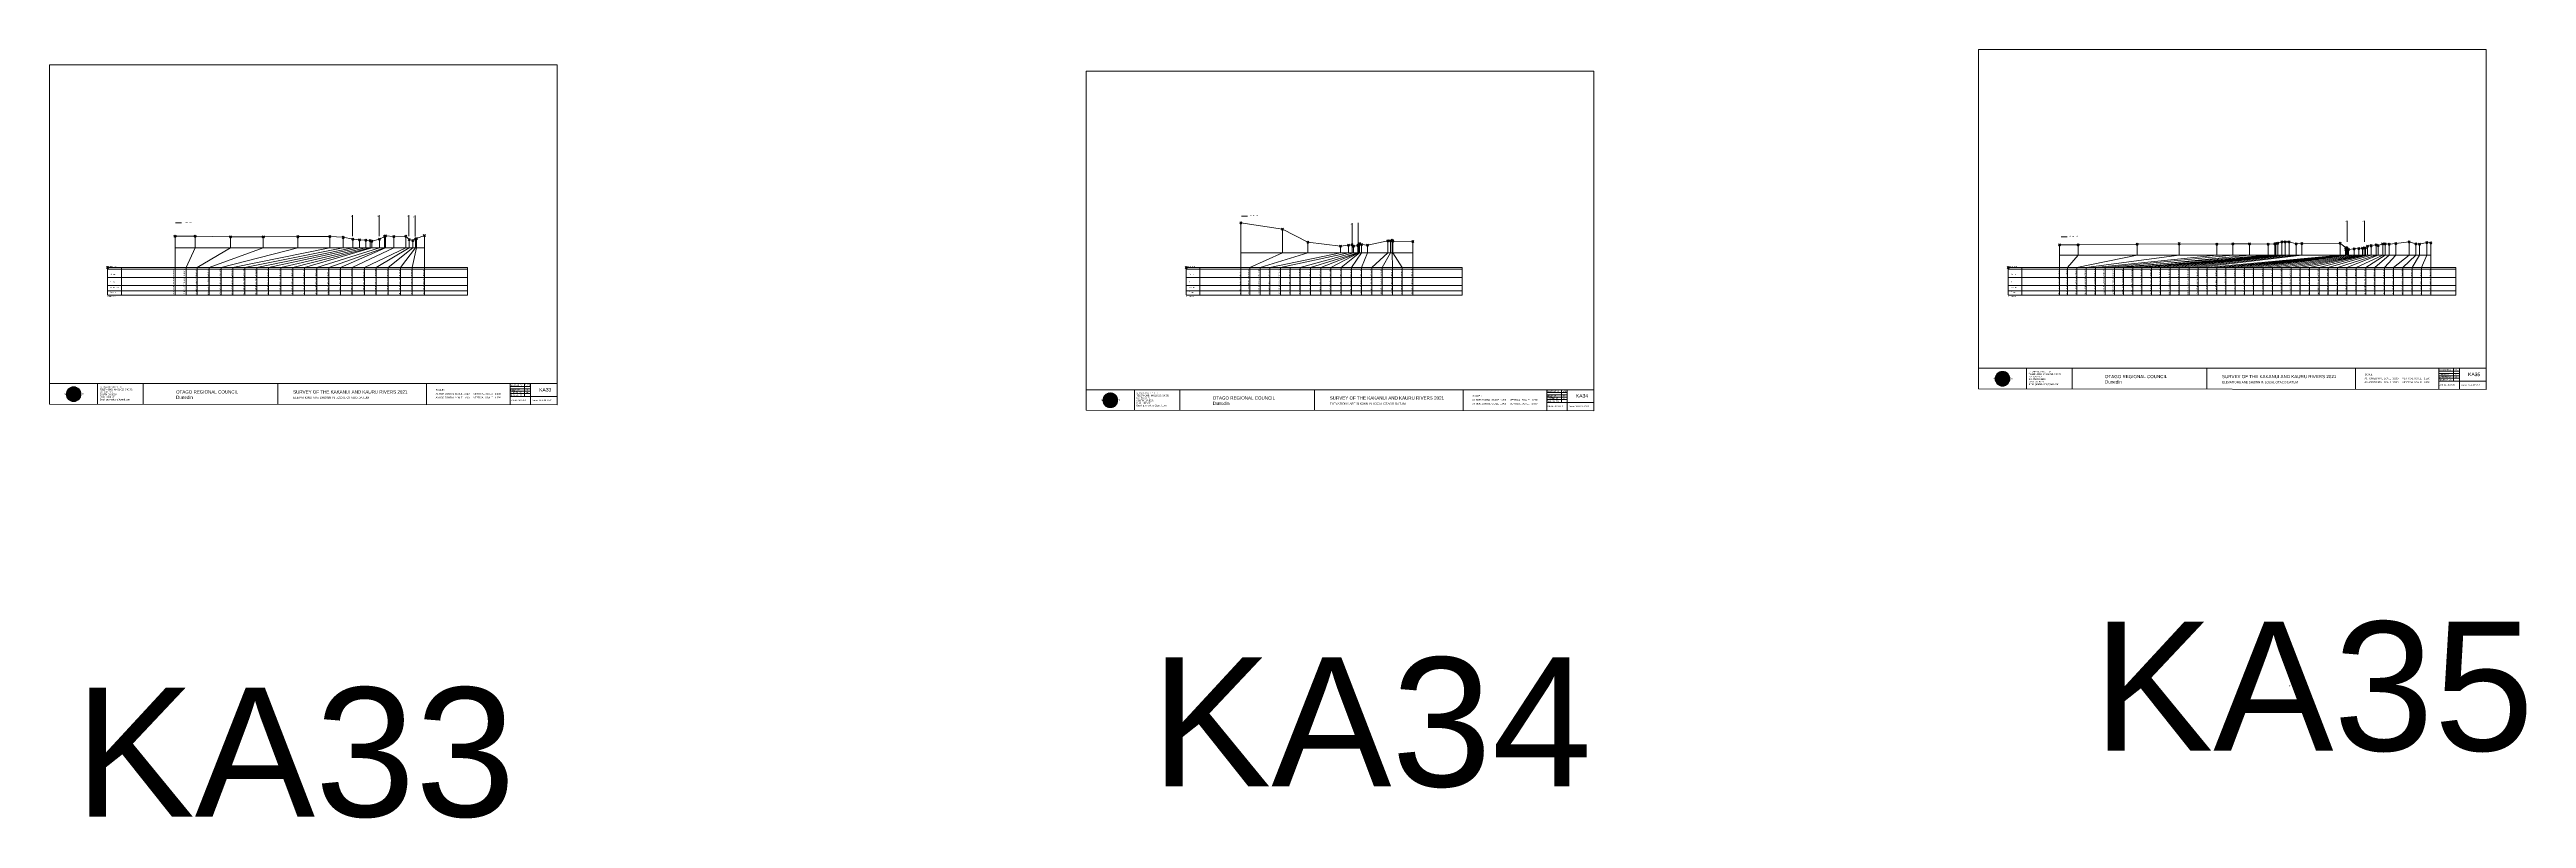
# Model space of a CAD drawing. Header units: millimetres. Extents: x -4102225 to 9709333, y -15023097 to 2258209.
# Drawn here: x 2904856 to 4133079, y -163305 to 218038 of the extents above; entities that cross this region are included whole.
import ezdxf

# ---------------------------------------------------------------- set-up
doc = ezdxf.new("R2010")
doc.units = ezdxf.units.MM
doc.header["$PDMODE"] = 35
doc.header["$PDSIZE"] = 500
doc.layers.get('0').update_dxf_attribs({"lineweight": 0})
doc.layers.add('geo', color=7, linetype='Continuous', lineweight=0)
doc.styles.get("Standard").update_dxf_attribs({"font": 'arial.ttf'})

# ---------------------------------------------------------------- blocks, each defined once
blk = doc.blocks.new('Geomatics_Circle_SPT')
at = {"layer": 'geo', "color": 2, "linetype": 'Continuous', "lineweight": 0}
for p, q in [((0, 25.2), (-25.2, 0)), ((-24.7, 4.9), (-4.9, 24.7)), ((-24.7, -4.9), (4.9, 24.7)), ((4.9, -24.7), (-24.7, 4.9)), ((-24.7, 0), (0, -24.7)), ((-9.7, 23.3), (-23.3, 9.6)), ((9.7, 23.3), (-23.3, -9.7)), ((-23.3, 9.7), (9.7, -23.3)), ((-21, 14), (-14, 21)), ((-21, -14), (14, 21)), ((14, -21), (-21, 14)), ((0, 0), (-17.8, 17.8)), ((0, 0), (-17.8, -17.8)), ((-14, 21), (21, -14)), ((21, 14), (-14, -21)), ((23.3, -9.7), (-9.7, 23.3)), ((-9.7, -23.3), (23.3, 9.7)), ((-4.9, 24.7), (24.7, -4.9)), ((24.7, 4.9), (-4.9, -24.7)), ((25.2, 0), (0, 25.2)), ((0, 0), (17.8, 17.8)), ((0, 0), (17.8, -17.8)), ((0, -24.8), (25.2, 0)), ((4.9, 24.7), (24.7, 4.9)), ((23.3, 9.7), (9.7, 23.3)), ((14, 21), (21, 14)), ((17.8, 18.1), (17.8, 18.1)), ((-4.9, -24.7), (-24.7, -4.9)), ((-23.3, -9.7), (-9.7, -23.3)), ((-14, -21), (-21, -14)), ((-17.8, -17.8), (-17.8, -17.8)), ((24.7, -4.9), (4.9, -24.7)), ((4.9, -24.7), (4.9, -24.7)), ((9.7, -23.3), (23.3, -9.7)), ((21, -14), (14, -21)), ((18.1, -17.8), (18.1, -17.8))]:
    blk.add_line(p, q, dxfattribs=at)
at = {"layer": 'geo', "color": 1, "linetype": 'Continuous', "lineweight": 0}
for p, q in [((-25.2, 0), (9.7, 23.3)), ((-25.2, 0), (-9.6, 23.3)), ((-25.2, 0), (23.3, 9.7)), ((-25.2, 0), (-23.3, 9.7)), ((-23.3, -9.7), (-25.2, 0)), ((-9.6, -23.3), (-25.2, 0)), ((9.7, -23.3), (-25.2, 0)), ((-4.9, 24.8), (-24.7, -4.9)), ((4.9, 24.7), (-24.7, 4.9)), ((14, 21), (-24.7, -4.9)), ((-14, 21), (-24.7, 4.9)), ((21, 14), (-24.7, 4.9)), ((-21, 14), (-24.7, -4.9)), ((0, 0), (-24.7, 4.9)), ((-24.7, 4.9), (-21, -14)), ((-24.7, 4.9), (-4.9, -24.7)), ((-24.7, 4.9), (14, -21)), ((-24.7, 4.9), (-24.7, 4.9)), ((0, 0), (-24.7, -4.9)), ((-23.3, 9.7), (0, 25.2)), ((-23.3, -9.6), (0, 25.2)), ((-23.3, -9.6), (17.8, 17.8)), ((-23.3, 9.7), (-17.8, 17.9)), ((-23.3, -9.6), (-17.8, 17.9)), ((-23.3, 9.7), (17.8, 17.8)), ((-17.8, -17.8), (-23.3, 9.7)), ((0, -25.2), (-23.3, 9.7)), ((-23.3, 9.7), (17.8, -17.8)), ((-23.3, 9.7), (25.2, 0)), ((-23.3, 9.4), (-23.3, 9.4)), ((-23.3, -9.7), (25.2, 0)), ((4.9, 24.8), (-21, -14)), ((-4.9, 24.7), (-21, 14)), ((14, 21), (-21, 14)), ((-14, 21), (-21, -14)), ((0, 0), (-21, 14)), ((-21, 14), (-14, -21)), ((-21, 14), (4.9, -24.7)), ((-21, 14), (-21, 14)), ((24.7, 4.9), (-21, 14)), ((0, 0), (-21, -14)), ((-17.9, 17.6), (-17.9, 17.6)), ((-17.8, 17.8), (9.7, 23.3)), ((-17.8, 17.8), (-9.6, 23.3)), ((-17.8, -17.8), (9.7, 23.3)), ((-17.8, -17.8), (-9.7, 23.3)), ((-9.7, -23.3), (-17.8, 17.8)), ((-17.8, 17.8), (9.7, -23.3)), ((-17.8, 17.8), (23.3, -9.6)), ((-17.8, 17.8), (23.3, 9.7)), ((-17.8, -17.8), (23.3, 9.7)), ((4.9, 24.7), (-14, 21)), ((-4.9, 24.7), (-14, -20.9)), ((0, 0), (-14, 21)), ((-14, 21), (-4.9, -24.7)), ((-14, 21), (-14, 21)), ((24.7, -4.9), (-14, 21)), ((21, 14), (-14, 21)), ((-14, -21), (24.7, 4.9)), ((0, 0), (-14, -21)), ((-9.8, 23.1), (-9.8, 23.1)), ((-9.7, 23.3), (0, 25.2)), ((-9.7, 23.3), (0, -25.2)), ((-9.7, -23.3), (0, 25.2)), ((-9.6, 23.3), (17.8, -17.8)), ((-9.6, 23.3), (25.2, 0)), ((-9.6, 23.3), (17.8, 17.8)), ((-9.6, -23.3), (17.8, 17.9)), ((25.2, 0), (-9.6, -23.3)), ((0, 0), (-4.9, 24.7)), ((-4.9, 24.7), (-4.9, 24.7)), ((21, -14), (-4.9, 24.7)), ((24.8, 4.9), (-4.9, 24.7)), ((14, 21), (-4.9, 24.7)), ((-4.9, -24.7), (21, 14)), ((0, 0), (-4.9, -24.7)), ((-0.2, 25.1), (-0.2, 25.1)), ((0, 25.2), (9.7, -23.3)), ((0, 25.2), (23.3, -9.7)), ((0, 25.2), (23.3, 9.7)), ((0, 25.2), (9.7, 23.3)), ((0, 0), (4.9, 24.7)), ((0, -25.2), (9.7, 23.3)), ((0, 0), (14, 21)), ((0, 0), (21, 14)), ((23.3, 9.7), (0, -25.2)), ((0, 0), (24.8, 4.9)), ((0, 0), (4.9, -24.7)), ((0, 0), (14, -21)), ((0, 0), (21, -14)), ((0, 0), (24.8, -4.9)), ((21, 14), (4.9, 24.8)), ((14, -21), (4.9, 24.7)), ((24.7, -4.9), (4.9, 24.7)), ((4.9, 24.7), (4.9, 24.7)), ((4.9, -24.7), (14, 21)), ((4.9, -24.7), (24.7, 4.9)), ((9.4, 23.3), (9.4, 23.3)), ((9.7, 23.3), (17.8, -17.8)), ((9.7, 23.3), (25.2, 0)), ((9.7, 23.3), (17.8, 17.9)), ((17.8, 17.8), (9.7, -23.3)), ((25.2, 0), (9.7, -23.3)), ((21, -14), (14, 21)), ((24.7, 4.9), (14, 21)), ((14, 21), (14, 21)), ((14, -21), (21, 14)), ((17.6, 17.9), (17.6, 17.9)), ((17.8, 17.8), (23.3, -9.7)), ((17.8, 17.8), (23.3, 9.7)), ((23.3, 9.7), (17.8, -17.8)), ((24.7, -4.9), (21, 14)), ((21, 14), (21, 14)), ((21, -14), (24.7, 4.9)), ((23.1, 9.8), (23.1, 9.8)), ((23.3, 9.7), (25.2, 0)), ((25.2, 0), (23.3, -9.6)), ((24.7, 4.9), (24.7, 4.9)), ((25.1, 0.2), (25.1, 0.2)), ((-25.2, 0), (23.3, -9.7)), ((-25.1, -0.2), (-25.1, -0.2)), ((-24.7, -4.9), (-24.7, -4.9)), ((-24.7, -4.9), (-14, -21)), ((-24.7, -4.9), (4.9, -24.7)), ((-24.7, -4.9), (21, -14)), ((-17.8, -17.8), (-23.3, -9.7)), ((0, -25.2), (-23.3, -9.6)), ((17.8, -17.8), (-23.3, -9.6)), ((-23.1, -9.8), (-23.1, -9.8)), ((-21, -14), (24.7, -4.9)), ((-21, -14), (-21, -14)), ((-21, -14), (-4.9, -24.7)), ((-21, -14), (14, -21)), ((23.3, -9.7), (-17.8, -17.8)), ((-9.6, -23.3), (-17.8, -17.8)), ((9.7, -23.3), (-17.8, -17.8)), ((-17.6, -17.9), (-17.6, -17.9)), ((-14, -21), (21, -14)), ((-14, -21), (-14, -21)), ((-14, -21), (4.9, -24.7)), ((17.8, -17.8), (-9.7, -23.3)), ((0, -25.2), (-9.7, -23.3)), ((-9.4, -23.3), (-9.4, -23.3)), ((-4.9, -24.7), (24.7, -4.9)), ((-4.9, -24.7), (14, -21)), ((-4.9, -24.7), (-4.9, -24.7)), ((23.3, -9.6), (0, -25.2)), ((9.7, -23.3), (0, -25.2)), ((0.2, -25.1), (0.2, -25.1)), ((4.9, -24.7), (21, -14)), ((4.9, -24.7), (4.9, -24.7)), ((17.8, -17.8), (9.7, -23.3)), ((9.8, -23.1), (9.8, -23.1)), ((14, -21), (24.7, -4.9)), ((14, -21), (14, -21)), ((23.3, -9.6), (17.8, -17.8)), ((17.9, -17.6), (17.9, -17.6)), ((21, -14), (21, -14)), ((23.3, -9.4), (23.3, -9.4)), ((24.7, -4.9), (24.7, -4.9))]:
    blk.add_line(p, q, dxfattribs=at)
at = {"layer": 'geo', "color": 114, "linetype": 'Continuous', "lineweight": 0}
for p, q in [((17.9, 17.8), (-25.2, 0)), ((-24.7, 4.9), (14, 21)), ((-24.7, -4.9), (21, 14)), ((-14, -21), (-24.7, 4.9)), ((9.7, 23.3), (-23.3, 9.7)), ((0, 0), (-23.3, 9.7)), ((-23.3, 9.7), (-9.7, -23.3)), ((0, 0), (-23.3, -9.7)), ((-4.9, -24.7), (-21, 14)), ((-20.9, 14), (4.9, 24.7)), ((24.8, 4.9), (-20.9, -14)), ((0, 25.2), (-17.8, 17.8)), ((-17.8, 17.8), (0, -25.2)), ((-14, 21), (-4.9, 24.7)), ((4.9, -24.7), (-14, 21)), ((0, 0), (-9.7, 23.3)), ((0, 0), (-9.7, -23.3)), ((-4.9, 24.7), (14, -21)), ((17.8, -17.8), (0, 25.2)), ((0, 0), (9.7, 23.3)), ((0, 0), (23.3, 9.7)), ((0, 0), (9.7, -23.3)), ((0, 0), (23.3, -9.7)), ((4.9, 24.7), (21, -14)), ((23.3, -9.7), (9.7, 23.3)), ((14, 21), (24.7, -4.9)), ((25.2, 0), (17.8, 17.8)), ((21, 14), (24.7, 4.9)), ((-25.2, 0), (-17.8, -17.8)), ((-21, -14), (-24.7, -4.9)), ((-17.8, -17.8), (25.2, 0)), ((24.8, -4.9), (-14, -21)), ((-9.6, -23.3), (23.3, -9.7)), ((21, -14), (-4.9, -24.8)), ((0, -25.2), (17.9, -17.8)), ((14, -21), (4.9, -24.8))]:
    blk.add_line(p, q, dxfattribs=at)
at = {"layer": 'geo', "color": 250, "linetype": 'Continuous', "lineweight": 0}
for p, q in [((0, 0), (-25.2, 0)), ((24.7, 4.9), (-24.7, 4.9)), ((-24.7, 4.9), (-24.7, -4.9)), ((-23.3, 9.7), (23.3, 9.7)), ((-23.3, 9.7), (-23.3, 9.7)), ((-23.3, -9.7), (-23.3, 9.7)), ((21, 14), (-21, 14)), ((-21, 14), (-21, -14)), ((-17.8, 17.8), (17.8, 17.8)), ((-17.8, -17.8), (-17.8, 17.8)), ((-14, 21), (-14, 21)), ((14, 21), (-14, 21)), ((-14, 20.9), (-14, -21)), ((-9.7, 23.3), (9.7, 23.3)), ((-9.7, -23.3), (-9.7, 23.3)), ((-4.9, 24.7), (4.9, 24.7)), ((-4.9, 24.7), (-4.9, -24.7)), ((0, 0), (0, 25.2)), ((0, 0), (0, -25.2)), ((0, 0), (25.2, 0)), ((4.9, 24.7), (4.9, -24.7)), ((9.7, -23.3), (9.7, 23.3)), ((14, 21), (14, -21)), ((17.8, -17.8), (17.8, 17.8)), ((21, 14), (21, 14)), ((21, -14), (21, 14)), ((23.3, 9.7), (23.3, -9.7)), ((24.7, 4.9), (24.7, 4.9)), ((24.7, -4.9), (24.7, 4.9)), ((-24.7, -4.9), (24.7, -4.9)), ((23.3, -9.7), (-23.3, -9.7)), ((-21, -14), (21, -14)), ((17.8, -17.8), (-17.8, -17.8)), ((-14, -21), (14, -21)), ((9.7, -23.3), (-9.7, -23.3)), ((-4.9, -24.7), (4.9, -24.7))]:
    blk.add_line(p, q, dxfattribs=at)
blk = doc.blocks.new('GeomaticsNZ TITLE BLOCK')
at = {"color": 7, "linetype": 'Continuous', "lineweight": 0}
for p, q in [((0, 95), (0, 1579)), ((0, 1579), (2363, 1579)), ((2363, 1579), (2364, 95)), ((2364, 95), (0, 95)), ((0, 95), (0, 0)), ((0, 0), (2364, -4)), ((16, 95), (2364, 95)), ((224, 95), (224, 0)), ((2364, 95), (383, 95)), ((436, 95), (436, -1)), ((1063, 95), (1063, -2)), ((1755, 95), (1755, -3)), ((2144, 95), (2144, -3)), ((2144, 82), (2239, 82)), ((2144, 71), (2239, 71)), ((2144, 60), (2239, 60)), ((2144, 49), (2239, 49)), ((2144, 35), (2364, 35)), ((2212, 95), (2212, 36)), ((2239, 95), (2239, -3)), ((2364, -4), (2364, 95))]:
    blk.add_line(p, q, dxfattribs=at)
at = {"color": 7, "linetype": 'Continuous', "lineweight": 0, "xscale": 1.36, "yscale": 1.36, "zscale": 1.36}
blk.add_blockref('Geomatics_Circle_SPT', (112, 46), dxfattribs=at)
at = {"color": 7, "linetype": 'Continuous', "lineweight": 0}
for s, p in [('PK&RR', (2213, 85)), ('ST', (2220, 64)), ('PK', (2220, 51))]:
    blk.add_text(s, height=5, dxfattribs=at).set_placement(p)
at = {"color": 7, "linetype": 'Continuous', "lineweight": 0, "attachment_point": 1}
for s, width, heights, insert, char_height in [('{\\C256;Geomatics N.Z. LTD                   }', 125.08, [15.8], (69, 50), 7), ('{\\C256;GEOMATICS N.Z. LTD                   \\PTELEPHONE:  M 021 023 6 00 55;\\PPO BOX 2177\\PSOUTH DUNEDIN\\PDUNEDIN 9044\\PEmail: geomaticsnz@gmail.com}', 3535.73, [94.7], (234, 83), 7), ('{\\C256;OTAGO REGIONAL COUNCIL\\PDunedin}', 3535.73, [0], (589, 64), 15), ('{\\C256;SURVEY OF THE KAKANUI AND KAURU RIVERS 2021}', 3535.73, [0], (1134, 64), 15), ('{\\C256;ELEVATIONS ARE SHOWN IN LOCAL OTAGO DATUM}', 3535.73, [0], (1134, 35), 10), ('{\\C256;Surveyed by:}', 3535.73, [0], (2145, 92), 7), ('{\\C256;Checked by:}', 3535.73, [0], (2145, 59), 7), ('{\\C256;Approved by:}', 3535.73, [0], (2145, 46), 7), ('{\\C256;JOB No 0032021}', 3535.73, [0], (2145, 21), 7), ('{\\C256;Drawn by:}', 3535.73, [0], (2146, 70), 7), ('{\\C256;Drawn:16-JUNE-2021}', 3535.73, [0], (2245, 21), 7)]:
    blk.add_mtext_dynamic_manual_height_columns(s, width=width, gutter_width=159, heights=heights, dxfattribs=dict(at, insert=insert, char_height=char_height))

msp = doc.modelspace()

# ---------------------------------------------------------------- linework, layer by layer
for p, q in [((3055087.87, 125540.069), (3055087.87, 135898.706)), ((3068281.352, 125495.975), (3068281.352, 135854.612)), ((3083071.141, 125488.391), (3083071.141, 135847.028)), ((3086079.022, 125357.108), (3086079.022, 135715.746)), ((2967070.776, 125436), (2967070.776, 96175.74)), ((2977111.195, 125435), (2977111.195, 119707.899)), ((2994639.335, 125104), (2994639.335, 119707.899)), ((3010868.931, 125104), (3010868.931, 119707.899)), ((3027965.201, 125232), (3027965.201, 119707.899)), ((3043855.993, 125392), (3043855.993, 119707.899)), ((3050405.516, 124901), (3050405.516, 119707.899)), ((3055226.895, 123961), (3055226.895, 119707.899)), ((3058573.29, 123661), (3058573.29, 119707.899)), ((3061705.6, 123501), (3061705.6, 119707.899)), ((3063867.604, 123261), (3063867.604, 119707.899)), ((3064676.8, 123050), (3064676.8, 119707.899)), ((3068457.266, 123990), (3068457.266, 119707.899)), ((3070951.113, 125370), (3070951.113, 119707.899)), ((3071393.119, 125710), (3071393.119, 119707.899)), ((3075649.684, 125320), (3075649.684, 119707.899)), ((3081575.32, 125450), (3081575.32, 119707.899)), ((3083154.941, 123850), (3083154.941, 119707.899)), ((3085002.533, 123279), (3085002.533, 119707.899)), ((3086256.528, 123919), (3086256.528, 119707.899)), ((3086887.03, 124319), (3086887.03, 119707.899)), ((3090704.677, 125759), (3090704.677, 96175.74)), ((3090704.677, 125759), (3090704.677, 113696.955)), ((3495614.553, 132100), (3495614.553, 96175.74)), ((3516179.328, 129019), (3516179.328, 117212.197)), ((3568498.532, 123166), (3568498.532, 117212.197)), ((3569795.18, 123106), (3569795.18, 117212.197)), ((3570620.918, 123506), (3570620.918, 117212.197)), ((3570951.875, 123036), (3570951.875, 117212.197)), ((3580924.589, 122906), (3580924.589, 96175.74)), ((2967070.776, 119707.899), (3090704.677, 119707.899)), ((2977111.195, 119707.899), (2972541.47, 110000)), ((2994639.335, 119707.899), (2978060.062, 110000)), ((3010868.931, 119707.899), (2983985.338, 110000)), ((3027965.201, 119707.899), (2989939.211, 110000)), ((3043855.993, 119707.899), (2995735.949, 110000)), ((3050405.516, 119707.899), (3001733.954, 110000)), ((3055226.895, 119707.899), (3007709.796, 110000)), ((3058573.29, 119707.899), (3013470.218, 110000)), ((3061705.6, 119707.899), (3019477.004, 110000)), ((3063867.604, 119707.899), (3025424.025, 110000)), ((3064676.8, 119707.899), (3031321.67, 110000)), ((3068457.266, 119707.899), (3037441.426, 110000)), ((3070951.113, 119707.899), (3043273.741, 110000)), ((3071393.119, 119707.899), (3049177.433, 110000)), ((3075649.684, 119707.899), (3054999.229, 110000)), ((3081575.32, 119707.899), (3060985.493, 110000)), ((3083154.941, 119707.899), (3066877.991, 110000)), ((3085002.533, 119707.899), (3072836.688, 110000)), ((3086256.528, 119707.899), (3078844.923, 110000)), ((3086887.03, 119707.899), (3084648.351, 110000)), ((3495614.553, 117212.197), (3580924.589, 117212.197)), ((3528752.888, 117212.197), (3505125.054, 110000)), ((3545057.925, 117212.197), (3509992.804, 110000)), ((3548957.941, 117212.197), (3515193.92, 110000)), ((3551387.754, 117212.197), (3525039.016, 110000)), ((3528752.888, 122459), (3528752.888, 117212.197)), ((3553587.509, 117212.197), (3530148.261, 110000)), ((3553900, 117212.197), (3535209.528, 110000)), ((3554073.046, 117212.197), (3540279.177, 110000)), ((3545057.925, 120468), (3545057.925, 117212.197)), ((3554339.634, 117212.197), (3545335.235, 110000)), ((3548957.941, 120947), (3548957.941, 117212.197)), ((3555389.298, 117212.197), (3550394.921, 110000)), ((3550769.757, 121197), (3550769.757, 117212.197)), ((3551387.754, 120597), (3551387.754, 117212.197)), ((3553587.509, 120847), (3553587.509, 117212.197)), ((3553900, 121147), (3553900, 117212.197)), ((3554073.046, 121317), (3554073.046, 117212.197)), ((3554339.634, 121897), (3554339.634, 117212.197)), ((3558320.168, 117212.197), (3555368.484, 110000)), ((3555389.298, 121287), (3555389.298, 117212.197)), ((3558320.168, 121037), (3558320.168, 117212.197)), ((3568498.532, 117212.197), (3560518.763, 110000)), ((3569795.18, 117212.197), (3565615.684, 110000)), ((3570620.918, 117212.197), (3570731.468, 110000)), ((3570951.875, 117212.197), (3575612.868, 110000)), ((3901562.171, 121150), (3901562.171, 96175.74)), ((3901562.171, 116036.525), (4085717.558, 116036.525)), ((3910844.617, 116036.525), (3905539.848, 110000)), ((3940081.499, 116036.525), (3910117.421, 110000)), ((3910844.617, 121259), (3910844.617, 116036.525)), ((3960826.219, 116036.525), (3914669.469, 110000)), ((3979469.402, 116036.525), (3919373.244, 110000)), ((3987544.643, 116036.525), (3924127.578, 110000)), ((3928791.593, 110000), (4005063.211, 116036.525)), ((3995682.618, 116036.525), (3933308.936, 110000)), ((4008259.248, 116036.525), (3937884.939, 110000)), ((3940081.499, 121578), (3940081.499, 116036.525)), ((4008876.094, 116036.525), (3942327.572, 110000)), ((4009756.005, 116036.525), (3947133.644, 110000)), ((4011833.879, 116036.525), (3951644.852, 110000)), ((4013448.756, 116036.525), (3956333.017, 110000)), ((3960826.219, 121757), (3960826.219, 116036.525)), ((4015330.853, 116036.525), (3960903.227, 110000)), ((4018837.552, 116036.525), (3965768.251, 110000)), ((4021767.71, 116036.525), (3970250.007, 110000)), ((4040652.238, 116036.525), (3974772.456, 110000)), ((3979469.402, 121546), (3979469.402, 116036.525)), ((4043393.823, 116036.525), (3979491.693, 110000)), ((3984028.573, 110000), (4043581.81, 116036.525)), ((3987544.643, 121655), (3987544.643, 116036.525)), ((4043931.701, 116036.525), (3988595.691, 110000)), ((4043999.217, 116036.525), (3993214.693, 110000)), ((3995682.618, 121625), (3995682.618, 116036.525)), ((4044306.621, 116036.525), (3997770.864, 110000)), ((4044824.901, 116036.525), (4002526.916, 110000)), ((4005063.211, 121574), (4005063.211, 116036.525)), ((4047666.976, 116036.525), (4007093.984, 110000)), ((4008259.248, 121684), (4008259.248, 116036.525)), ((4008876.094, 121824), (4008876.094, 116036.525)), ((4009756.005, 122054), (4009756.005, 116036.525)), ((4049998.481, 116036.525), (4011792.507, 110000)), ((4011833.879, 122674), (4011833.879, 116036.525)), ((4013448.756, 122734), (4013448.756, 116036.525)), ((4015330.853, 122644), (4015330.853, 116036.525)), ((4051705.185, 116036.525), (4016387.702, 110000)), ((4018837.552, 121613), (4018837.552, 116036.525)), ((4052652.808, 116036.525), (4020891.154, 110000)), ((4021767.71, 121843), (4021767.71, 116036.525)), ((4053205.154, 116036.525), (4025558.605, 110000)), ((4054180.451, 116036.525), (4030261.005, 110000)), ((4056042.747, 116036.525), (4034727.25, 110000)), ((4058572.383, 116036.525), (4039375.508, 110000)), ((4040652.238, 122013), (4040652.238, 116036.525)), ((4043393.823, 119842), (4043393.823, 116036.525)), ((4043581.81, 118632), (4043581.81, 116036.525)), ((4043931.701, 119472), (4043931.701, 116036.525)), ((4043999.217, 119652), (4043999.217, 116036.525)), ((4059466.298, 116036.525), (4044072.017, 110000)), ((4044306.621, 118952), (4044306.621, 116036.525)), ((4044824.901, 118912), (4044824.901, 116036.525)), ((4047666.976, 119172), (4047666.976, 116036.525)), ((4061779.12, 116036.525), (4048690.381, 110000)), ((4049998.481, 119372), (4049998.481, 116036.525)), ((4051705.185, 119512), (4051705.185, 116036.525)), ((4052652.808, 119722), (4052652.808, 116036.525)), ((4053205.154, 119711), (4053205.154, 116036.525)), ((4062956.859, 116036.525), (4053446.924, 110000)), ((4054180.451, 120511), (4054180.451, 116036.525)), ((4056042.747, 120771), (4056042.747, 116036.525)), ((4064937.187, 116036.525), (4057949.493, 110000)), ((4058572.383, 121211), (4058572.383, 116036.525)), ((4059466.298, 120831), (4059466.298, 116036.525)), ((4061779.12, 121671), (4061779.12, 116036.525)), ((4068323.153, 116036.525), (4062648.015, 110000)), ((4062956.859, 121661), (4062956.859, 116036.525)), ((4064937.187, 121541), (4064937.187, 116036.525)), ((4074942.554, 116036.525), (4067146.215, 110000)), ((4068323.153, 121811), (4068323.153, 116036.525)), ((4078194.183, 116036.525), (4071766.445, 110000)), ((4074942.554, 122660), (4074942.554, 116036.525)), ((4080025.207, 116036.525), (4076346.423, 110000)), ((4078194.183, 121720), (4078194.183, 116036.525)), ((4080025.207, 121460), (4080025.207, 116036.525)), ((4083671.137, 116036.525), (4081062.42, 110000)), ((4083671.137, 122330), (4083671.137, 116036.525)), ((4085717.558, 122170), (4085717.558, 96175.74)), ((4085717.558, 122170), (4085717.558, 112014.483)), ((2972541.47, 96175.74), (2972541.47, 110000)), ((2978060.062, 96175.74), (2978060.062, 110000)), ((2983985.338, 96175.74), (2983985.338, 110000)), ((2989939.211, 96175.74), (2989939.211, 110000)), ((2995735.949, 96175.74), (2995735.949, 110000)), ((3001733.954, 96175.74), (3001733.954, 110000)), ((3007709.796, 96175.74), (3007709.796, 110000)), ((3013470.218, 96175.74), (3013470.218, 110000)), ((3019477.004, 96175.74), (3019477.004, 110000)), ((3025424.025, 96175.74), (3025424.025, 110000)), ((3031321.67, 96175.74), (3031321.67, 110000)), ((3037441.426, 96175.74), (3037441.426, 110000)), ((3043273.741, 96175.74), (3043273.741, 110000)), ((3049177.433, 96175.74), (3049177.433, 110000)), ((3054999.229, 96175.74), (3054999.229, 110000)), ((3060985.493, 96175.74), (3060985.493, 110000)), ((3066877.991, 96175.74), (3066877.991, 110000)), ((3072836.688, 96175.74), (3072836.688, 110000)), ((3078844.923, 96175.74), (3078844.923, 110000)), ((3084648.351, 96175.74), (3084648.351, 110000)), ((3505125.054, 96175.74), (3505125.054, 110000)), ((3509992.804, 96175.74), (3509992.804, 110000)), ((3515193.92, 96175.74), (3515193.92, 110000)), ((3520049.709, 96175.74), (3520049.709, 110000)), ((3525039.016, 96175.74), (3525039.016, 110000)), ((3530148.261, 96175.74), (3530148.261, 110000)), ((3535209.528, 96175.74), (3535209.528, 110000)), ((3540279.177, 96175.74), (3540279.177, 110000)), ((3545335.235, 96175.74), (3545335.235, 110000)), ((3550394.921, 96175.74), (3550394.921, 110000)), ((3555368.484, 96175.74), (3555368.484, 110000)), ((3560518.763, 96175.74), (3560518.763, 110000)), ((3565615.684, 96175.74), (3565615.684, 110000)), ((3570731.468, 96175.74), (3570731.468, 110000)), ((3575612.868, 96175.74), (3575612.868, 110000)), ((3605297.722, 110000), (3605297.722, 96175.74)), ((3876009.261, 110000), (4097984.184, 110000)), ((3905539.848, 96175.74), (3905539.848, 110000)), ((3910117.421, 96175.74), (3910117.421, 110000)), ((3914669.469, 96175.74), (3914669.469, 110000)), ((3919373.244, 96175.74), (3919373.244, 110000)), ((3924127.578, 96175.74), (3924127.578, 110000)), ((3928791.593, 96175.74), (3928791.593, 110000)), ((3933308.936, 96175.74), (3933308.936, 110000)), ((3937884.939, 96175.74), (3937884.939, 110000)), ((3942327.572, 96175.74), (3942327.572, 110000)), ((3947133.644, 96175.74), (3947133.644, 110000)), ((3951644.852, 96175.74), (3951644.852, 110000)), ((3956333.017, 96175.74), (3956333.017, 110000)), ((3960903.227, 96175.74), (3960903.227, 110000)), ((3965768.251, 96175.74), (3965768.251, 110000)), ((3970250.007, 96175.74), (3970250.007, 110000)), ((3974772.456, 96175.74), (3974772.456, 110000)), ((3979491.693, 96175.74), (3979491.693, 110000)), ((3984028.573, 96175.74), (3984028.573, 110000)), ((3988595.691, 96175.74), (3988595.691, 110000)), ((3993214.693, 96175.74), (3993214.693, 110000)), ((3997770.864, 96175.74), (3997770.864, 110000)), ((4002526.916, 96175.74), (4002526.916, 110000)), ((4007093.984, 96175.74), (4007093.984, 110000)), ((4011792.507, 96175.74), (4011792.507, 110000)), ((4016387.702, 96175.74), (4016387.702, 110000)), ((4020891.154, 96175.74), (4020891.154, 110000)), ((4025558.605, 96175.74), (4025558.605, 110000)), ((4030261.005, 96175.74), (4030261.005, 110000)), ((4034727.25, 96175.74), (4034727.25, 110000)), ((4039375.508, 96175.74), (4039375.508, 110000)), ((4044072.017, 96175.74), (4044072.017, 110000)), ((4044072.017, 96175.74), (4044072.017, 110000)), ((4048690.381, 96175.74), (4048690.381, 110000)), ((4053446.924, 96175.74), (4053446.924, 110000)), ((4057949.493, 96175.74), (4057949.493, 110000)), ((4062648.015, 96175.74), (4062648.015, 110000)), ((4067146.215, 96175.74), (4067146.215, 110000)), ((4071766.445, 96175.74), (4071766.445, 110000)), ((4076346.423, 96175.74), (4076346.423, 110000)), ((4081062.42, 96175.74), (4081062.42, 110000))]:
    msp.add_line(p, q)
at = {"color": 1, "lineweight": 0}
for p, q in [((3495909.646, 135430.684), (3498816.377, 135430.684)), ((2967386.145, 132100.528), (2970292.876, 132100.528)), ((3902361.694, 125191.965), (3905268.425, 125191.965))]:
    msp.add_line(p, q, dxfattribs=at)
at = {"color": 7, "lineweight": 0}
for p, q in [((3550764.701, 121647.282), (3550764.701, 132005.919)), ((3553793.033, 121725.319), (3553793.033, 132149.993)), ((4044222.045, 122719.852), (4044222.045, 133078.49)), ((4052764.795, 122723.304), (4052764.795, 133075.413)), ((2940494.703, 110000), (2940494.703, 96175.74)), ((3475304.006, 110000), (3475304.006, 96175.74)), ((3882911.602, 110000), (3882911.602, 96175.74))]:
    msp.add_line(p, q, dxfattribs=at)
at = {"color": 7, "lineweight": 0, "transparency": 33554687}
for p, q in [((2933592.361, 110000), (2933592.361, 96302.518)), ((3468401.665, 110000), (3468401.665, 96302.518)), ((3876009.261, 110000), (3876009.261, 96302.518))]:
    msp.add_line(p, q, dxfattribs=at)
at = {"lineweight": 0}
for p, q in [((2933592.361, 110000), (3112162.033, 110000)), ((2933592.361, 109153.568), (3112162.033, 109153.568)), ((2933592.361, 105002.084), (3112162.033, 105002.084)), ((2933592.361, 101057.129), (3112162.033, 101057.129)), ((2933592.361, 98406.866), (3112162.033, 98406.866)), ((3468401.665, 110000), (3605297.722, 110000)), ((3468401.665, 109153.568), (3605297.722, 109153.568)), ((3468401.665, 105002.084), (3605297.722, 105002.084)), ((3468401.665, 101057.129), (3605297.722, 101057.129)), ((3468401.665, 98406.866), (3605297.722, 98406.866)), ((3876009.261, 109153.568), (4097984.184, 109153.568)), ((3876009.261, 105002.084), (4097984.184, 105002.084)), ((3876009.261, 101057.129), (4097984.184, 101057.129)), ((3876009.261, 98406.866), (4097984.184, 98406.866)), ((2933592.361, 96175.74), (3112162.033, 96175.74)), ((3468401.665, 96175.74), (3605297.722, 96175.74)), ((3876009.261, 96175.74), (4097984.184, 96175.74))]:
    msp.add_line(p, q, dxfattribs=at)
at = {"color": 7}
for p, q in [((3112162.033, 110000), (3112162.033, 96175.74)), ((4097984.184, 110000), (4097984.184, 96175.74))]:
    msp.add_line(p, q, dxfattribs=at)
at = {"color": 1}
for points in [[(2967070.776, 125436), (2977111.195, 125435), (2994639.335, 125104), (3010868.931, 125104), (3027965.201, 125232), (3043855.993, 125392), (3050405.516, 124901), (3055226.895, 123961), (3058573.29, 123661), (3061705.6, 123501), (3063867.604, 123261), (3064676.8, 123050), (3068457.266, 123990), (3070951.113, 125370), (3071393.119, 125710), (3075649.684, 125320), (3081575.32, 125450), (3083154.941, 123850), (3085002.533, 123279), (3086256.528, 123919), (3086887.03, 124319), (3090704.677, 125759)], [(3495614.553, 132100), (3516179.328, 129019), (3528752.888, 122459), (3545057.925, 120468), (3548957.941, 120947), (3550769.757, 121197), (3551387.754, 120597), (3553587.509, 120847), (3553900, 121147), (3554073.046, 121317), (3554339.634, 121897), (3555389.298, 121287), (3558320.168, 121037), (3568498.532, 123166), (3569795.18, 123106), (3570620.918, 123506), (3570951.875, 123036), (3580924.589, 122906)], [(3901562.171, 121150), (3910844.617, 121259), (3940081.499, 121578), (3960826.219, 121757), (3979469.402, 121546), (3987544.643, 121655), (3995682.618, 121625), (4005063.211, 121574), (4008259.248, 121684), (4008876.094, 121824), (4009756.005, 122054), (4011833.879, 122674), (4013448.756, 122734), (4015330.853, 122644), (4018837.552, 121613), (4021767.71, 121843), (4040652.238, 122013), (4043393.823, 119842), (4043581.81, 118632), (4043931.701, 119472), (4043999.217, 119652), (4044306.621, 118952), (4044824.901, 118912), (4047666.976, 119172), (4049998.481, 119372), (4051705.185, 119512), (4052652.808, 119722), (4053205.154, 119711), (4054180.451, 120511), (4056042.747, 120771), (4058572.383, 121211), (4059466.298, 120831), (4061779.12, 121671), (4062956.859, 121661), (4064937.187, 121541), (4068323.153, 121811), (4074942.554, 122660), (4078194.183, 121720), (4080025.207, 121460), (4083671.137, 122330), (4085717.558, 122170)]]:
    msp.add_lwpolyline(points, dxfattribs=at)
msp.add_lwpolyline([(3516179.328, 117212.197), (3500029.132, 110000), (3500029.132, 96175.74)])
for p in [(2967070.776, 125436), (2977111.195, 125435), (2994639.335, 125104), (3010868.931, 125073), (3027965.201, 125232), (3043855.993, 125392), (3050405.516, 124901), (3055226.895, 123961), (3058573.29, 123661), (3061705.6, 123501), (3063867.604, 123261), (3064676.8, 123050), (3068457.266, 123990), (3070951.113, 125370), (3071393.119, 125710), (3075649.684, 125320), (3081575.32, 125450), (3083154.941, 123850), (3085002.533, 123279), (3086256.528, 123919), (3086887.03, 124319), (3090704.677, 125759), (3495614.553, 132100), (3516179.328, 129019), (3528752.888, 122459), (3568498.532, 123166), (3569795.18, 123106), (3570620.918, 123506), (3570951.875, 123036), (3545057.925, 120468), (3548957.941, 120947), (3550769.757, 121197), (3551387.754, 120597), (3553587.509, 120847), (3553900, 121147), (3554073.046, 121317), (3554339.634, 121897), (3555389.298, 121287), (3558320.168, 121037), (4043581.81, 118632), (4044306.621, 118952), (4044824.901, 118912), (2933592.361, 110000), (3468401.665, 110000), (3876009.261, 110000)]:
    msp.add_point(p)
at = {"color": 3}
for p in [(3580924.589, 122906), (4011833.879, 122674), (4013448.756, 122734), (4015330.853, 122644), (4074942.554, 122660), (4083671.137, 122330), (3901562.171, 121150), (3910844.617, 121259), (3940081.499, 121578), (3960826.219, 121757), (3979469.402, 121546), (3987544.643, 121655), (3995682.618, 121625), (4005063.211, 121574), (4008259.248, 121684), (4008876.094, 121824), (4009756.005, 122054), (4018837.552, 121613), (4021767.71, 121843), (4040652.238, 122013), (4043393.823, 119842), (4043931.701, 119472), (4043999.217, 119652), (4047666.976, 119172), (4049998.481, 119372), (4051705.185, 119512), (4052652.808, 119722), (4053205.154, 119711), (4054180.451, 120511), (4056042.747, 120771), (4058572.383, 121211), (4059466.298, 120831), (4061779.12, 121671), (4062956.859, 121661), (4064937.187, 121541), (4068323.153, 121811), (4078194.183, 121720), (4080025.207, 121460), (4085717.558, 122170)]:
    msp.add_point(p, dxfattribs=at)

# ---------------------------------------------------------------- block references
at = {"color": 7, "lineweight": 0, "xscale": 106.5053773992074, "yscale": 106.5053773992074, "zscale": 106.5053773992074}
for p in [(2904856.495, 42213.092), (3861346.089, 49840.668), (3418917.183, 39209.67)]:
    msp.add_blockref('GeomaticsNZ TITLE BLOCK', p, dxfattribs=at)

# ---------------------------------------------------------------- texts
at = {"color": 7, "lineweight": 0, "transparency": 33554687}
for s, height, p in [('Ground Level', 473.07414, (3500101.978, 135430.684)), ('Ground Level', 473.07414, (2971578.477, 132100.528)), ('Ground Level', 473.07414, (3906554.026, 125191.965)), ('DATUM 110.00', 473.07414, (2933525.425, 110135.982)), ('DATUM 110.00', 473.07414, (3468334.728, 110135.982)), ('DATUM 110.00', 473.07414, (3875942.324, 110135.982)), ('Ground Level', 473.07414, (2934984.648, 99738.63)), ('Easting', 473.0741, (2934967.545, 102527.941)), ('Northing', 473.0741, (2935036.429, 106387.343)), ('Ground Level', 473.07414, (3469793.951, 99738.63)), ('Easting', 473.0741, (3469776.848, 102527.941)), ('Northing', 473.0741, (3469845.732, 106387.343)), ('Ground Level', 473.07414, (3877401.547, 99738.63)), ('Easting', 473.0741, (3877384.444, 102527.941)), ('Northing', 473.0741, (3877453.328, 106387.343)), ('Section KA33', 473.07414, (2933525.414, 95257.825)), ('Chainage', 473.0741, (2934986.907, 97414.494)), ('Section KA34', 473.07414, (3468334.717, 95257.825)), ('Chainage', 473.0741, (3469796.21, 97414.494)), ('Section KA35', 473.07414, (3875942.313, 95257.825)), ('Chainage', 473.0741, (3877403.806, 97414.494))]:
    msp.add_text(s, height=height, dxfattribs=at).set_placement(p)
for s, p in [(' -32.93  125.44  1429243.68  4999916.51', (2966619.463, 96153.571)), (' -22.89  125.44  1429234.09  4999919.49', (2971839.158, 96153.571)), ('  -5.36  125.10  1429217.27  4999924.43', (2977772.634, 96153.571)), ('  10.87  125.07  1429201.63  4999928.76', (2983706.11, 96099.683)), ('  27.97  125.23  1429185.23  4999933.59', (2989639.585, 96155.276)), ('  43.86  125.39  1429169.78  4999937.35', (2995573.061, 96166.872)), ('  50.41  124.90  1429163.64  4999939.71', (3001506.536, 96146.75)), ('  55.23  123.96  1429159.09  4999941.33', (3007440.012, 96146.75)), ('  58.57  123.66  1429155.82  4999942.07', (3013373.488, 96146.75)), ('  61.71  123.50  1429152.84  4999943.04', (3019306.963, 96149.478)), ('  63.87  123.26  1429150.76  4999943.63', (3025240.439, 96149.478)), ('  64.68  123.05  1429149.99  4999943.88', (3031173.914, 96149.478)), ('  68.46  123.99  1429148.13  4999950.20', (3037107.39, 96149.478)), ('  70.95  125.37  1429143.29  4999943.15', (3043040.866, 96142.657)), ('  71.39  125.71  1429143.69  4999946.26', (3048974.341, 96142.657)), ('  75.65  125.32  1429139.38  4999946.69', (3054907.817, 96142.657)), ('  81.58  125.45  1429133.62  4999948.10', (3060841.292, 96147.432)), ('  83.15  123.85  1429131.94  4999947.96', (3066774.768, 96147.432)), ('  85.00  123.28  1429130.31  4999948.99', (3072708.244, 96147.432)), ('  86.26  123.92  1429129.14  4999949.46', (3078641.719, 96147.432)), ('  86.89  124.32  1429128.55  4999949.69', (3084575.195, 96147.432)), ('  90.70  125.76  1429124.94  4999950.95', (3090508.67, 96146.75)), ('-4.4  132.10  1429274.02  4999131.25', (3495448.522, 96909.247)), ('16.2  129.02  1429263.11  4999146.57', (3499685.152, 96855.359)), ('28.8  122.46  1429253.49  4999154.68', (3504742.839, 96910.952)), ('45.1  120.47  1429241.58  4999165.82', (3509800.526, 96922.549)), ('49.0  120.95  1429238.43  4999168.15', (3514857.871, 96922.549)), ('50.8  121.20  1429237.18  4999169.47', (3519915.558, 96902.426)), ('51.4  120.60  1429228.61  4999157.76', (3524973.245, 96902.426)), ('53.6  120.85  1429227.39  4999160.24', (3530030.591, 96902.426)), ('53.9  121.15  1429226.93  4999162.64', (3535088.278, 96902.426)), ('54.1  121.32  1429234.68  4999171.63', (3540145.964, 96902.426)), ('54.3  121.90  1429236.34  4999173.78', (3545203.651, 96902.426)), ('55.4  121.29  1429231.05  4999169.32', (3550261.338, 96902.426)), ('58.3  121.04  1429233.79  4999176.86', (3555319.025, 96902.426)), ('68.5  123.17  1429230.07  4999187.29', (3560376.712, 96905.154)), ('69.8  123.11  1429228.90  4999187.99', (3565434.399, 96905.154)), ('70.6  123.51  1429224.12  4999184.57', (3570492.085, 96898.333)), ('71.0  123.04  1429227.33  4999188.14', (3575549.772, 96898.333)), ('80.9  122.91  1429214.38  4999189.21', (3580607.459, 96903.108)), (' -98.44  121.15  1429257.95  4998772.40', (3901382.985, 96153.571)), (' -89.16  121.26  1429249.29  4998775.75', (3905331.549, 96153.571)), (' -59.92  121.58  1429221.64  4998785.26', (3909952.354, 96153.571)), (' -39.17  121.76  1429202.22  4998792.56', (3914573.16, 96153.571)), (' -20.53  121.55  1429184.84  4998799.35', (3919194.306, 96153.571)), (' -12.46  121.66  1429177.07  4998801.58', (3923815.452, 96153.571)), ('  -4.32  121.63  1429169.43  4998804.39', (3928436.258, 96153.571)), ('   5.06  121.57  1429160.55  4998807.41', (3933057.404, 96146.75)), ('   8.26  121.68  1429157.56  4998808.54', (3937678.209, 96147.432)), ('   8.88  121.82  1429156.98  4998808.75', (3942299.014, 96147.432)), ('   9.76  122.05  1429156.11  4998808.93', (3946919.82, 96146.75)), ('  11.83  122.67  1429154.20  4998809.76', (3951540.966, 96099.683)), ('  13.45  122.73  1429152.66  4998810.25', (3956162.112, 96099.683)), ('  15.33  122.64  1429150.93  4998811.00', (3960783.259, 96099.683)), ('  18.84  121.61  1429147.57  4998812.02', (3965404.405, 96099.683)), ('  21.77  121.84  1429144.83  4998813.06', (3970025.21, 96155.276)), ('  40.65  122.01  1429124.95  4998800.93', (3974646.357, 96166.872)), ('  43.39  119.84  1429122.02  4998802.86', (3979267.503, 96166.872)), ('  43.58  118.63  1429124.36  4998820.60', (3983888.649, 96166.872)), ('  43.93  119.47  1429123.86  4998820.24', (3988509.796, 96166.872)), ('  44.00  119.65  1429121.38  4998803.43', (3993130.942, 96166.872)), ('  44.31  118.95  1429121.06  4998803.68', (3997752.088, 96166.872)), ('  44.82  118.91  1429123.10  4998820.77', (4002373.235, 96166.872)), ('  47.67  119.17  1429120.45  4998821.80', (4006994.381, 96166.872)), ('  50.00  119.37  1429118.26  4998822.60', (4011615.186, 96146.75)), ('  51.71  119.51  1429116.58  4998822.97', (4016236.332, 96146.75)), ('  52.65  119.72  1429115.72  4998823.38', (4020857.138, 96146.75)), ('  53.21  119.71  1429115.18  4998823.51', (4025478.284, 96146.75)), ('  54.18  120.51  1429114.28  4998823.89', (4030099.43, 96146.75)), ('  56.04  120.77  1429112.61  4998824.75', (4034720.577, 96146.75)), ('  58.57  121.21  1429110.26  4998825.69', (4039341.382, 96146.75)), ('  59.47  120.83  1429109.31  4998825.69', (4043962.187, 96146.75)), ('  61.78  121.67  1429107.19  4998826.63', (4048583.334, 96149.478)), ('  62.96  121.66  1429106.00  4998826.80', (4053204.48, 96149.478)), ('  64.94  121.54  1429104.14  4998827.48', (4057825.285, 96149.478)), ('  68.32  121.81  1429101.11  4998829.06', (4062446.09, 96149.478)), ('  74.94  122.66  1429094.78  4998831.02', (4067067.237, 96142.657)), ('  78.19  121.72  1429091.67  4998831.98', (4071688.383, 96142.657)), ('  80.03  121.46  1429089.94  4998832.58', (4076309.529, 96147.432)), ('  83.67  122.33  1429086.49  4998833.76', (4080930.676, 96147.432)), ('  85.72  122.17  1429084.66  4998834.72', (4085551.822, 96147.432))]:
    msp.add_text(s, height=500, rotation=90).set_placement(p)
at = {"color": 7, "lineweight": 0}
for s, height, p in [('SCALE :  ', 823.5746, (3096398.155, 48851.042)), ('KA33', 1764.8028, (3147644.322, 48420.372)), ('A1 HORIZONTAL SCALE  1:200      VERTICAL SCALE   1:200 ', 823.57462, (4052805.779, 54517.764)), ('A3 HORIZONTAL SCALE  1:800      VERTICAL SCALE   1:800', 823.57462, (4052805.779, 52614.508)), ('SCALE :  ', 823.5746, (4052887.749, 56478.618)), ('KA35', 1764.8028, (4104133.917, 56047.948)), ('A1 HORIZONTAL SCALE  1:200      VERTICAL SCALE   1:200 ', 823.57462, (3096316.184, 46890.188)), ('A3 HORIZONTAL SCALE  1:800      VERTICAL SCALE   1:800', 823.57462, (3096316.184, 44986.932)), ('A1 HORIZONTAL SCALE  1:200      VERTICAL SCALE   1:200 ', 823.57462, (3610376.872, 43886.766)), ('A3 HORIZONTAL SCALE  1:800      VERTICAL SCALE   1:800', 823.57462, (3610376.872, 41983.51)), ('SCALE :  ', 823.5746, (3610458.843, 45847.621)), ('KA34', 1764.8028, (3661705.01, 45416.951)), ('KA35', 63996.9987, (3918152.277, -129684.748)), ('KA34', 63996.9987, (3451049.342, -147441.278)), ('KA33', 63996.9987, (2917244.146, -162396.663))]:
    msp.add_text(s, height=height, dxfattribs=at).set_placement(p)
at = {"color": 32, "true_color": 0xcd6928}
msp.add_text('50', height=500, dxfattribs=at).set_placement((4015264.772, -97834.736))
at = {"color": 7, "lineweight": 0, "char_height": 500, "attachment_point": 1, "rotation": 90}
for insert in [(3054300.084, 135011.829), (3067493.566, 134967.735), (3082283.355, 134960.151), (3085291.236, 134828.868), (3549976.915, 131119.042), (3553151.827, 131263.116), (4043434.259, 132536.653), (4051852.365, 132533.577)]:
    msp.add_mtext_dynamic_manual_height_columns('W', width=4277.92851, gutter_width=12.5, heights=[0], dxfattribs=dict(at, insert=insert))

doc.saveas('drawing.dxf')
